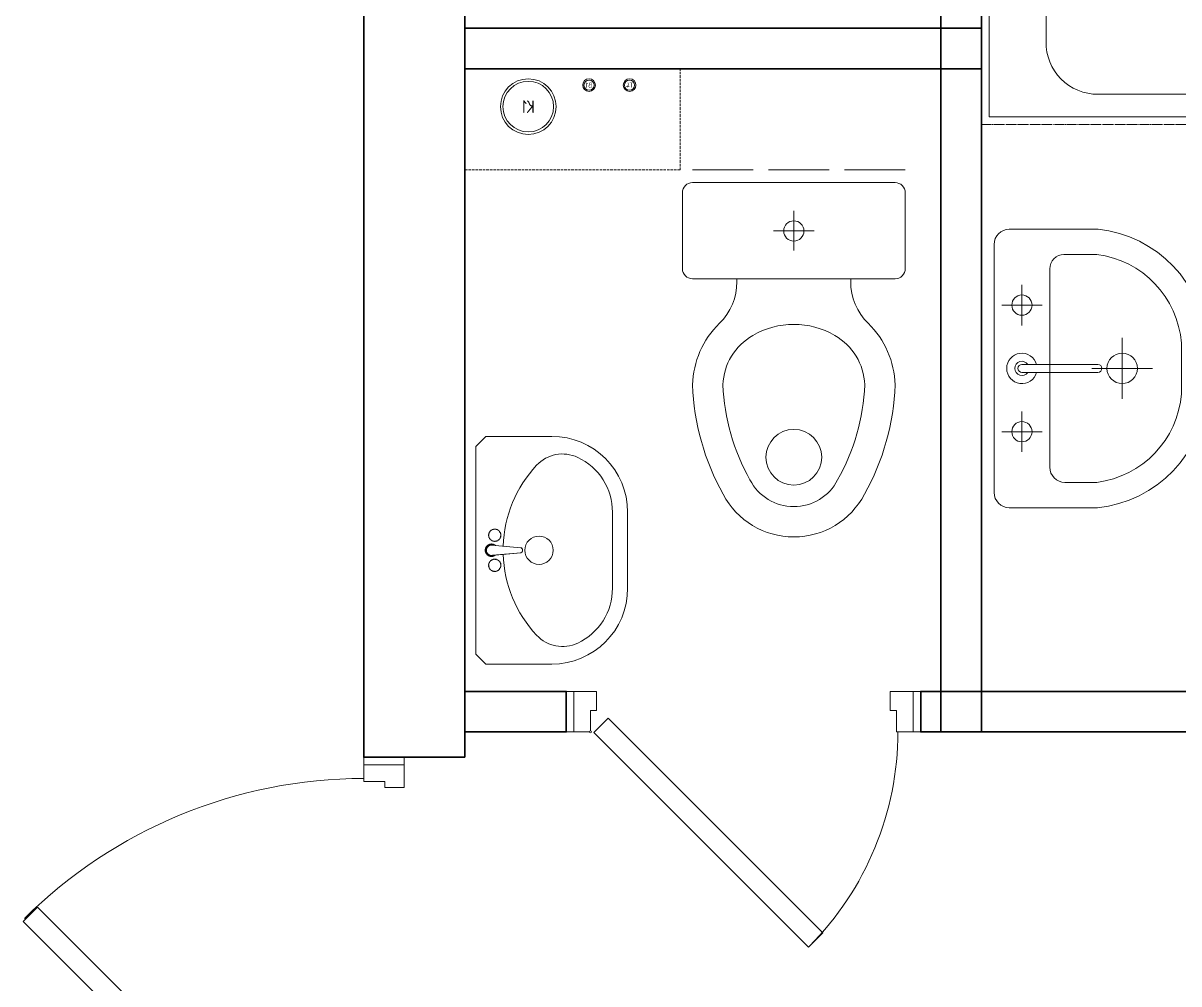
# Model space of a CAD drawing. Header units: millimetres. Extents: x 0 to 145404, y 0 to 194550.
# Drawn here: x 87053 to 89335, y 167168 to 169066 of the extents above; entities that cross this region are included whole.
import ezdxf
from ezdxf.enums import TextEntityAlignment as Align

# ---------------------------------------------------------------- set-up
doc = ezdxf.new("R2010")
doc.units = ezdxf.units.MM
for name, pattern in [('ACAD_ISO02W100', [15, 12, -3]), ('DASHED', [7, 5, -2, 0]), ('ГОСТ 2.303 5', [24, 20, -1.5, 1, -1.5])]:
    doc.linetypes.add(name, pattern=pattern)
for name, color, linetype, lineweight in [('АР - ВК', 126, 'Continuous', 13), ('АР - Двери', 126, 'Continuous', 9), ('АР - Монолит', 56, 'Continuous', 30), ('АР - Перегородки 80', 32, 'Continuous', 30), ('АР - Сантехника', 150, 'Continuous', 9)]:
    doc.layers.add(name, color=color, linetype=linetype, lineweight=lineweight)
doc.styles.add('GOST 2.304', font='CS_Gost2304.shx', dxfattribs={"oblique": 15})
doc.styles.add('GOST-2.304_Type-B', font='GOST Common.ttf')
doc.styles.add('ГОСТ 2.304', font='CS_Gost2304.shx')

# ---------------------------------------------------------------- blocks, each defined once
blk = doc.blocks.new('*U79')
at = {"ltscale": 100}
for p, q in [((-1035, -37.5), (-1035, 42.5)), ((-1035, 42.5), (-990, 42.5)), ((-990, 42.5), (-990, 4.5)), ((-15, 42.5), (-60, 42.5)), ((-60, 42.5), (-60, 4.5)), ((-15, -37.5), (-15, 42.5)), ((-990, 4.5), (-1002, 4.5)), ((-1002, 4.5), (-1002, -37.5)), ((-60, 4.5), (-48, 4.5)), ((-48, 4.5), (-48, -35.5)), ((-1002, -37.5), (-1035, -37.5)), ((-46, -37.5), (-15, -37.5))]:
    blk.add_line(p, q, dxfattribs=at)
for points in [[(-1035, 42.5), (-1050, 42.5), (-1050, -37.5), (-1035, -37.5)], [(-15, 42.5), (0, 42.5), (0, -37.5), (-15, -37.5)], [(-54.41421356238425, -38.91421356238425), (-82.69848480983637, -10.62994231490302), (-754.0345348617186, -681.965992366815), (-725.7502636142665, -710.2502636142963)]]:
    blk.add_lwpolyline(points, close=True, dxfattribs=at)
blk.add_circle((-48, -37.5), 2, dxfattribs=at)
blk.add_arc((-57.91666666666666, -37.5), 950, 180, 224.864952427478, dxfattribs=at)
blk = doc.blocks.new('Унитаз_700х440')
at = {"color": 0, "ltscale": 50}
for points in [[(195, -220), (45.00000000000003, -220, -0.4146005239819575), (25.00000000000003, -200), (25.00000000000003, 200, -0.414213562373095), (45.00000000000003, 220), (195, 220, -0.414213562373095), (215, 200), (215, -200.0077381732408, -0.4144872275093545)], [(327.054600879847, 81.0621173394029, -0.261096705565823), (424.3535272361534, 139.9624165033691, -0.1187903367283019), (612.3142773997224, 86.5563402813859, -0.608687041363927), (612.314277399606, -86.55634028132775, -0.1187903367370905), (424.3535272365261, -139.9624165033691, -0.2610967063174521), (327.0546006794381, -81.06211708398769, -0.2720703774467945)]]:
    blk.add_lwpolyline(points, format="xyb", close=True, dxfattribs=at)
blk.add_lwpolyline([(215, 112.3308376288042), (220.8660233903793, 112.3308376283967, 0.2021670779692143), (302.9834079109193, 147.0216356421006, -0.1947979330085552), (424.5019031928606, 200, -0.119349185234997), (640.7193747527035, 139.4119299940648, -0.6045438530819183), (640.719374752558, -139.4119299940067, -0.1193491852346755), (424.5019031933236, -200, -0.1947979330091522), (302.9834079109193, -147.021635641926, 0.2021670779692166), (220.8660233903793, -112.3308376282802), (215, -112.3308376286877)], format="xyb", dxfattribs=at)
for points in [[(120.5924611703086, -40.0004883321235), (120.5924611703086, 39.9995116678765)], [(159.392609679664, -0.0004883321234672167), (80.59246117030855, -0.0004883321817032993)]]:
    blk.add_lwpolyline(points, dxfattribs=at)
for centre, radius in [((567.5562819766183, 5.8179239204037e-11), 55), ((120.5924611703086, -0.0004883321234956384), 20)]:
    blk.add_circle(centre, radius, dxfattribs=at)
at = {"layer": 'Defpoints', "linetype": 'ACAD_ISO02W100', "lineweight": -2, "ltscale": 10}
blk.add_lwpolyline([(0, -220.0000000000001), (0, 220)], dxfattribs=at)
blk = doc.blocks.new('Стояк ВК')
at = {"layer": 'АР - ВК', "color": 46, "linetype": 'DASHED'}
blk.add_lwpolyline([(0, 200), (425, 200), (425, 0), (0, 0)], close=True, dxfattribs=at)
at = {"layer": 'АР - ВК', "color": 1, "ltscale": 100}
for radius in [12.5, 10]:
    blk.add_circle((100, 167.5), radius, dxfattribs=at)
at = {"layer": 'АР - ВК', "color": 5, "ltscale": 100}
for radius in [12.5, 10]:
    blk.add_circle((180, 167.5), radius, dxfattribs=at)
at = {"layer": 'АР - ВК', "color": 46, "ltscale": 100}
for radius in [55, 50]:
    blk.add_circle((300, 125), radius, dxfattribs=at)
at = {"layer": 'АР - ВК', "color": 1, "ltscale": 100, "style": 'ГОСТ 2.304'}
blk.add_text('Т4', height=10, dxfattribs=at).set_placement((100, 167.5), align=Align.MIDDLE_CENTER)
at = {"layer": 'АР - ВК', "color": 5, "ltscale": 100, "style": 'ГОСТ 2.304'}
blk.add_text('В1', height=10, dxfattribs=at).set_placement((180, 167.5), align=Align.MIDDLE_CENTER)
at = {"layer": 'АР - ВК', "color": 46, "ltscale": 100, "style": 'ГОСТ 2.304'}
blk.add_text('К1', height=25, dxfattribs=at).set_placement((300, 125), align=Align.MIDDLE_CENTER)
blk = doc.blocks.new('*U202')
at = {"ltscale": 100}
for p, q in [((15, 37.50000000000001), (15, -42.49999999999999)), ((46, 37.50000000000001), (15, 37.50000000000001)), ((48, -4.499999999999988), (48, 35.50000000000001)), ((652, -4.499999999999988), (652, 37.50000000000001)), ((652, 37.50000000000001), (685, 37.50000000000001)), ((685, 37.50000000000001), (685, -42.49999999999999)), ((60, -4.499999999999988), (48, -4.499999999999988)), ((60, -42.49999999999999), (60, -4.499999999999988)), ((640, -42.49999999999999), (640, -4.499999999999988)), ((640, -4.499999999999988), (652, -4.499999999999988)), ((15, -42.49999999999999), (60, -42.49999999999999)), ((685, -42.49999999999999), (640, -42.49999999999999))]:
    blk.add_line(p, q, dxfattribs=at)
for points in [[(54.41421356238425, 38.91421356238426), (82.69848480983637, 10.62994231490303), (506.547161446427, 434.4786189515233), (478.2628901989749, 462.7628901990046)], [(15, -42.49999999999999), (0, -42.49999999999999), (0, 37.50000000000001), (15, 37.50000000000001)], [(685, -42.49999999999999), (700, -42.49999999999999), (700, 37.50000000000001), (685, 37.50000000000001)]]:
    blk.add_lwpolyline(points, close=True, dxfattribs=at)
blk.add_circle((48, 37.50000000000001), 2, dxfattribs=at)
blk.add_arc((54.99999999999999, 37.50000000000001), 600, 7.016709298534877e-15, 44.864952427478, dxfattribs=at)
blk = doc.blocks.new('Умывальник_550х420')
at = {"color": 0, "ltscale": 50}
for points in [[(54.97897113877116, -274.6120172367664), (230.2879566320398, -274.6120172367664, 0.365452103395076), (444.997823086218, -50.53245835553389), (444.9978230862471, 50.15052155638114, 0.3683872791962284), (228.936844208436, 275.3879827632336), (55.0166750336939, 275.3879827632336, 0.4125878078297611), (24.99782308624708, 245.3110526391538), (24.99782308624708, -244.5350871126866, 0.4122222469683098)], [(163.0029258728027, -224.6120172367664), (227.9798774719238, -224.6120172367664, 0.3570731861470254), (394.9978230862471, -49.688953284116), (394.9978230862471, 50.311046715884, 0.3564698640085138), (227.9798774719238, 225.3879827632337), (165.0231335560093, 225.3879827632337, 0.4117107908543504), (134.9978230862471, 195.2710050920141), (134.9978230862471, -196.3816670628148, 0.4204406638172309)], [(79.99781814863672, 8.295824798988178), (229.9978181486367, 8.295824798988178, -0.9999999999999999), (229.9978181486367, -7.704175201011822), (79.99781814863672, -7.704175201011822, -0.9999999999999999)]]:
    blk.add_lwpolyline(points, format="xyb", close=True, dxfattribs=at)
for points in [[(79.99781814863672, 165.2958247989882), (79.99781814863672, 85.29582479898818)], [(119.9978181486367, 125.2958247989882), (39.99781814863672, 125.2958247989882)], [(277.9976050387777, 60.21390451129992), (277.9976050387777, -59.78609548870008)], [(337.9976050387777, 0.2139045112999156), (217.9976050387777, 0.2139045112999156)], [(79.99781814863672, -84.70417520101182), (79.99781814863672, -164.7041752010118)], [(119.9978181486367, -124.7041752010118), (39.99781814863672, -124.7041752010118)]]:
    blk.add_lwpolyline(points, dxfattribs=at)
for centre, radius in [((79.99781814863672, 125.2958247989882), 20), ((277.9976050387777, 0.2139045112999156), 30), ((79.99781814863672, -124.7041752010118), 20)]:
    blk.add_circle(centre, radius, dxfattribs=at)
for radius, start, end in [(30, 15.46600995333712, 344.5339900466629), (14, 34.8499045783332, 325.1500954216668)]:
    blk.add_arc((79.99781814863672, 0.2958247989881784), radius, start, end, dxfattribs=at)
at = {"layer": 'Defpoints', "linetype": 'ACAD_ISO02W100', "lineweight": -2, "ltscale": 10}
blk.add_lwpolyline([(0, 275.3110527102253), (0, -274.6889592702501)], dxfattribs=at)
at = {"layer": 'АР - Сантехника', "linetype": 'ACAD_ISO02W100', "ltscale": 10, "style": 'GOST 2.304', "width": 0.7}
blk.add_attdef('NAME', text='', height=250, dxfattribs=at).set_placement((277.9976050387486, 0.213904511241708, -0.0007537256785641572), align=Align.MIDDLE_CENTER)
blk = doc.blocks.new('s_46')
at = {"ltscale": 600}
h = blk.add_hatch(color=256, dxfattribs=at)
edge = h.paths.add_edge_path()
edge.add_line((13.45184378023259, 62.04360352296499), (14.15927104179718, 54.09782096462732))
edge.add_ellipse((4.212458010588307, 52.31250418393756), major_axis=(-10.10576298371302, 2.475116312015591e-15), ratio=1, start_angle=540, end_angle=550.1754626554053, ccw=False)
edge.add_arc((4.212458010588307, 52.31250418393756), 10.10576298371302, 270, 360, ccw=False)
edge.add_line((4.212458010588307, 42.20674120020703), (4.212458010588307, 41.28018079043977))
edge.add_line((4.212458010588307, 41.28018079040339), (11.85106942148559, 41.28018079040339))
edge.add_arc((4.212458010588307, 52.31250418393756), 13.41866400745597, 304.6981342835142, 406.4847699121552)
h.paths.add_polyline_path([(4.212458010588307, 41.28018079040339), (-3.426153400272597, 41.28018079040339, 0.152566653256377), (4.212458010588307, 38.8938401764608)])
h.paths.add_polyline_path([(11.85106942144921, 41.28018079040339), (4.212458010588307, 41.28018079040339), (4.212458010588307, 38.8938401764608, 0.1525666532563772)])
h.paths.add_polyline_path([(-5.734355020395014, 54.09782096461277), (-5.026927758881357, 62.04360352296499, 0.4758332592079194), (-3.426153400272597, 41.28018079040339), (4.212458010588307, 41.28018079040339), (4.212458010588307, 42.20674120020703, -0.4672400657637396)])
for p, q in [((-5.893304973142222, 52.31250418385025), (-0.714987907151226, 110.4750654234667)), ((-5.893304973142222, 52.31250418385025), (-0.714987907151226, 110.4750654234667)), ((9.139903928502463, 110.475065423554), (14.15927104174625, 54.09782096461277)), ((14.31822099431884, 52.31250418385025), (9.139903928502463, 110.475065423554)), ((14.15927104174625, 54.09782096461277), (14.31822099431884, 52.31250418385025))]:
    blk.add_line(p, q, dxfattribs=at)
blk.add_lwpolyline([(-220.7875419894117, 171.2801807903452, -0.414213562373095), (-70.7875419894117, 321.2801807903452), (79.2124580105883, 321.2801807904325, -0.414213562373095), (229.2124580105883, 171.2801807904325), (229.2124580105883, 41.28018079040339), (209.2124580107047, 21.2801807904325), (-200.7875419893535, 21.28018079034518), (-220.7875419894117, 41.28018079040339)], format="xyb", close=True, dxfattribs=at)
blk.add_lwpolyline([(12.26164246437838, 75.41187665969483, 0.1816379869150311), (172.1859176590806, 141.538342154061, 0.3263505073803009), (187.6570333366981, 222.6589125997853, 0.2898144196813102), (79.21245801076293, 291.2801807904325), (-70.78754198923707, 291.2801807903452, 0.2898144196813102), (-179.2321173155215, 222.6589125996979, 0.3263505073803007), (-163.7610016377294, 141.538342154061, 0.1816379869150315), (-3.836726442852523, 75.41187665960751)], format="xyb", dxfattribs=at)
for points in [[(-16.83803374727722, 67.43055756771355), (-17.02338931558188, 67.50428807432763), (-17.22058725368697, 67.56961317334208), (-17.42189012444578, 67.6347039079701), (-17.61956049106084, 67.70773132116301), (-17.80586091603618, 67.79686645595939), (-17.97305396257434, 67.91028035557247), (-18.11578784312587, 68.05326030802098), (-18.23825336818118, 68.21955858168076), (-18.34702699835179, 68.40004368982045), (-18.44868519355077, 68.58558414605795), (-18.54980441438965, 68.76704846357461), (-18.65696112113073, 68.9353051558137), (-18.77673177386168, 69.08122273621848), (-18.91569283319404, 69.19566971814493), (-19.07841429975815, 69.27267628890695), (-19.26144033775199, 69.31891933156294), (-19.45930865121773, 69.34423740339116), (-19.66655694507062, 69.35846906132065), (-19.87772292352747, 69.37145286262967), (-20.0873442911543, 69.39302736415993), (-20.2899587523425, 69.43303112310241), (-20.48010401183274, 69.50130269664805), (-20.65391131333308, 69.60429419830325), (-20.81388605764369, 69.73491196823306), (-20.96412718523061, 69.8826759030926), (-21.10873363655992, 70.03710589953698), (-21.25180435174843, 70.18772185422131), (-21.39743827126222, 70.3240436638007), (-21.54973433539271, 70.43559122501756), (-21.71279148443136, 70.5118844343524), (-21.88955151231494, 70.54600451889564), (-22.07832762773614, 70.54527802669327), (-22.27627589285839, 70.52059283622657), (-22.4805523698451, 70.48283682571491), (-22.68831312085968, 70.44289787355228), (-22.89671420806553, 70.41166385821998), (-23.10291169380071, 70.40002265802468), (-23.30406164005399, 70.41886215136037), (-23.49802141042892, 70.4753938675276), (-23.68545357254334, 70.56212393892929), (-23.86772199510597, 70.66788214896224), (-24.04619054717477, 70.78149828102323), (-24.2222230976331, 70.89180211850908), (-24.39718351518968, 70.98762344472925), (-24.57243566872785, 71.05779204316786), (-24.74934342730558, 71.09113769704709), (-24.92903553397628, 71.08022740500746), (-25.11170022917213, 71.03257702605333), (-25.2972906283685, 70.95943963443278), (-25.48575984616764, 70.87206830448122), (-25.67706099752104, 70.7817161102721), (-25.87114719772944, 70.69963612605352), (-26.0679715613951, 70.63708142607356), (-26.26748720381875, 70.60530508466763), (-26.46941223740578, 70.61182491958607), (-26.67252476507565, 70.64921772302478), (-26.87536788737634, 70.70632503094384), (-27.07648470485583, 70.77198837930337), (-27.27441831788747, 70.8350493038015), (-27.46771182701923, 70.88434934031102), (-27.6549083327991, 70.90873002487933), (-27.83455093560042, 70.89703289329191), (-28.00620139669627, 70.84190539614065), (-28.17349611973623, 70.75121864315588), (-28.34109016874572, 70.63664965887438), (-28.51363860827405, 70.50987546765828), (-28.69579650234664, 70.38257309404435), (-28.89221891516354, 70.26641956248204), (-29.10756091127405, 70.17309189750813), (-29.3464775547036, 70.11426712348475), (-29.61160253512207, 70.0940409177856), (-29.89748404390411, 70.0861835690448), (-30.19664889771957, 70.05688401864609), (-30.50162391323829, 69.9723312081478), (-30.80493590747938, 69.79871407902101), (-31.09911169676343, 69.50222157256212), (-31.37667809793493, 69.0490426304168), (-31.63016192783834, 68.40536619405611), (-32.32050594605971, 68.4500712644367), (-32.84873653826071, 68.3918758847285), (-33.24226493795868, 68.25193804170704), (-33.52850237919483, 68.05141572232242), (-33.73486009566113, 67.8114669136994), (-33.88874932087492, 67.5532496026135), (-34.01758128887741, 67.29792177610216), (-34.14876723336056, 67.06664142102818), (-34.30371923936764, 66.87550954936887), (-34.47985279804561, 66.72039927294827), (-34.66858425136888, 66.59212672835565), (-34.86132994201034, 66.48150805244222), (-35.04950621211901, 66.37935938188457), (-35.22452940384392, 66.27649685335928), (-35.37781585985795, 66.16373660371755), (-35.50078192248475, 66.03189476963598), (-35.58785390376579, 65.87432967920904), (-35.64549799636006, 65.69456842611544), (-35.68319036299363, 65.49868029527715), (-35.7104071660433, 65.2927345718781), (-35.73662456823513, 65.08280054092756), (-35.77131873212056, 64.87494748734753), (-35.82396582007641, 64.67524469623459), (-35.90404199482873, 64.48976145259803), (-36.01774371694773, 64.3227640100813), (-36.15814863995183, 64.17130649695173), (-36.31505471485434, 64.0306400101108), (-36.47825989319244, 63.89601564637269), (-36.6375621263287, 63.76268450255156), (-36.78275936545106, 63.62589767554891), (-36.90364956192207, 63.48090626226622), (-36.99003066710429, 63.32296135951765), (-37.03518227743916, 63.14869254492805), (-37.04631056915969, 62.96024331927765), (-37.03410336375237, 62.7611356638954), (-37.00924848217983, 62.55489156045951), (-36.98243374592857, 62.34503299021162), (-36.96434697631048, 62.13508193491725), (-36.96567599463742, 61.92856037581805), (-36.99710862222128, 61.72899029450491), (-37.06570762058254, 61.53896291530691), (-37.16403551277472, 61.35734643402975), (-37.28102976223454, 61.18207828939194), (-37.40562783187488, 61.0110959201993), (-37.52676718513248, 60.84233676508302), (-37.63338528544409, 60.67373826284893), (-37.7144195958972, 60.50323785204091), (-37.75880757992854, 60.3287729715521), (-37.75920177751686, 60.14875038337777), (-37.72311503690435, 59.96345414296957), (-37.66177528270055, 59.77363762940513), (-37.58641044021351, 59.58005422132555), (-37.5082484340528, 59.38345729780849), (-37.43851718935184, 59.18460023758234), (-37.38844463089481, 58.98423641963745), (-37.36925868364051, 58.78311922278954), (-37.38844463089481, 58.58200202594162), (-37.43851718935184, 58.38163820799673), (-37.5082484340528, 58.18278114777058), (-37.58641044021351, 57.98618422425352), (-37.66177528287517, 57.79260081626126), (-37.72311503690435, 57.60278430260951), (-37.75920177751686, 57.4174880622013), (-37.75880757992854, 57.23746547402698), (-37.7144195958972, 57.06300059353816), (-37.63338528544409, 56.89250018273015), (-37.52676718530711, 56.72390168049606), (-37.40562783187488, 56.55514252537978), (-37.28102976223454, 56.38416015618714), (-37.16403551277472, 56.20889201154932), (-37.06570762058254, 56.02727553035947), (-36.99710862222128, 55.83724815107416), (-36.96567599463742, 55.63767806976102), (-36.96434697631048, 55.43115651066182), (-36.98243374592857, 55.22120545536745), (-37.00924848217983, 55.01134688520688), (-37.03410336375237, 54.80510278168367), (-37.04631056933431, 54.60599512638873), (-37.03518227743916, 54.41754590065102), (-36.99003066710429, 54.24327708606143), (-36.90364956192207, 54.08533218331286), (-36.78275936545106, 53.94034077003016), (-36.6375621263287, 53.80355394302751), (-36.47825989319244, 53.67022279920639), (-36.31505471502896, 53.53559843546827), (-36.15814863995183, 53.39493194862735), (-36.01774371712236, 53.24347443549777), (-35.90404199482873, 53.07647699298104), (-35.82396582007641, 52.89099374934449), (-35.77131873212056, 52.69129095823155), (-35.73662456823513, 52.48343790465151), (-35.71040716621792, 52.27350387370097), (-35.68319036299363, 52.06755815021461), (-35.64549799653469, 51.87167001946364), (-35.58785390376579, 51.69190876637003), (-35.50078192248475, 51.53434367594309), (-35.3778353385278, 51.40284301002976), (-35.22468523163116, 51.29247093791491), (-35.05003213009331, 51.19609060572111), (-34.86257656256203, 51.10656515930896), (-34.67101905716117, 51.01675774488831), (-34.48406014236389, 50.91953150840709), (-34.31040034646867, 50.80774959607515), (-34.15874019777402, 50.67427515375311), (-34.03505195630714, 50.5145333421824), (-33.93439480883535, 50.3341973797942), (-33.84909967368003, 50.14150249981321), (-33.77149746881332, 49.94468393520219), (-33.69391911290586, 49.75197691909852), (-33.60869552427903, 49.57161668455228), (-33.50815762107959, 49.41183846470085), (-33.38463632145431, 49.28087749250699), (-33.23284944484476, 49.18408373402781), (-33.05706241185544, 49.11526608630084), (-32.86392754490953, 49.06534817945794), (-32.66009716555709, 49.02525364354369), (-32.45222359569743, 48.98590610860265), (-32.24695915722987, 48.93822920459206), (-32.05095617187908, 48.8731465615565), (-31.870866961719, 48.78158180962782), (-31.71133844077121, 48.65761859554914), (-31.5689958925941, 48.50798063381808), (-31.43845919286832, 48.34255165536888), (-31.31434821744915, 48.17121539139771), (-31.19128284219187, 48.00385557310074), (-31.06388294277713, 47.85035593167413), (-30.92676839523483, 47.72060019822675), (-30.77455907507101, 47.62447210386745), (-30.60346923320321, 47.56846716045402), (-30.41609062027419, 47.54552800310194), (-30.21660936163971, 47.54520904741366), (-30.00921158283018, 47.55706470907899), (-29.79808340937598, 47.570649403875), (-29.58741096680751, 47.57551754757878), (-29.38138038065517, 47.56122355579282), (-29.18417777627474, 47.51732184420689), (-28.99883273948217, 47.43692629240104), (-28.8237486963626, 47.32738863455597), (-28.65617253311211, 47.19962006882997), (-28.49335113610141, 47.06453179311939), (-28.33253139152657, 46.9330350055825), (-28.1709601857583, 46.81604090429028), (-28.00588440499268, 46.72446068713907), (-27.83455093577504, 46.66920555219986), (-27.6549083327991, 46.65750842061243), (-27.46771182701923, 46.68188910518074), (-27.27441831788747, 46.73118914177758), (-27.07648470485583, 46.79425006627571), (-26.87536788755096, 46.85991341454792), (-26.67252476525027, 46.91702072246699), (-26.4694122375804, 46.95441352590569), (-26.26748720399337, 46.96093336082413), (-26.06797156156972, 46.9291570194182), (-25.87114719772944, 46.86660231943824), (-25.67706099769566, 46.78452233530697), (-25.48575984616764, 46.69417014101055), (-25.2972906283685, 46.60679881105898), (-25.11170022934675, 46.53366141943843), (-24.92903553397628, 46.4860110404843), (-24.74934342730558, 46.47510074844467), (-24.57243566890247, 46.5084464023239), (-24.3971835153643, 46.57861500076251), (-24.22222309780773, 46.67443632698269), (-24.0461905473494, 46.78474016446853), (-23.86772199528059, 46.89835629652953), (-23.68545357254334, 47.00411450656247), (-23.49802141060354, 47.09084457796416), (-23.30406164022861, 47.14737629413139), (-23.10291169380071, 47.16621578746708), (-22.89671420806553, 47.15457458727178), (-22.68831312085968, 47.12334057193948), (-22.4805523698451, 47.08340161977685), (-22.27627589285839, 47.04564560926519), (-22.07832762791077, 47.02096041871118), (-21.88955151248956, 47.02023392650881), (-21.71279148443136, 47.05435401113937), (-21.54973433539271, 47.1306472204742), (-21.39743827126222, 47.24219478160376), (-21.25180435174843, 47.37851659118314), (-21.10873363655992, 47.52913254586747), (-20.96412718540523, 47.68356254231185), (-20.81388605764369, 47.83132647717139), (-20.65391131333308, 47.9619442471012), (-20.48010401200736, 48.06493574884371), (-20.28995875251712, 48.13320732230204), (-20.0873442911543, 48.17321108133183), (-19.87772292352747, 48.1947855828621), (-19.66655694507062, 48.2077693840838), (-19.45930865139235, 48.2220010421006), (-19.26144033775199, 48.24731911384151), (-19.07841429993277, 48.29356215667212), (-18.91569283319404, 48.37056872743415), (-18.77673177403631, 48.4850157093606), (-18.65696112113073, 48.63093328976538), (-18.54980441456428, 48.79918998200446), (-18.4486851937254, 48.98065429960843), (-18.34702699835179, 49.16619475575862), (-18.2382533683558, 49.34667986398563), (-18.11578784312587, 49.5129781376454), (-17.97305396274896, 49.65595809000661), (-17.8058609162108, 49.76937198961969), (-17.61956049106084, 49.85850712450338), (-17.4218901246204, 49.93153453769628), (-17.22058725368697, 49.996625272237), (-17.02338931558188, 50.06195037133875), (-16.83803374727722, 50.13568087795284), (-16.67225798609434, 50.22598783511785), (-16.53379946883069, 50.34104228604701), (-16.42766593385022, 50.48645191569813), (-16.34794632298872, 50.65757097714231), (-16.28599987912457, 50.84719036528259), (-16.23318584513618, 51.04810097528389), (-16.18086346407654, 51.25309370196192), (-16.12039197882405, 51.4549594403943), (-16.04313063243171, 51.64648908557137), (-15.94043866742868, 51.82047353248345), (-15.8067031877581, 51.97190354572376), (-15.64842273970135, 52.10456936812261), (-15.47512373042991, 52.22446111202589), (-15.29633256676607, 52.33756888969219), (-15.12157565605594, 52.44988281364203), (-14.96037940529641, 52.567392996134), (-14.82227022130974, 52.69608954960131), (-14.71677451161668, 52.84196258638985), (-14.65013726119651, 53.00919824198354), (-14.61547776852967, 53.19476674450561), (-14.60263391025364, 53.39383434504271), (-14.60144356318051, 53.60156729485607), (-14.60174460412236, 53.81313184503233), (-14.59337490954204, 54.02369424700737), (-14.566172356077, 54.22842075169319), (-14.50997482053936, 54.42247761052568), (-14.41809999983525, 54.6024088327249), (-14.29778487142175, 54.77026946117985), (-14.1597462335485, 54.92949229647638), (-14.01470088359201, 55.08351013963693), (-13.87336561962729, 55.23575579150929), (-13.74645723938011, 55.38966205302859), (-13.64469254092546, 55.54866172495531), (-13.5787883218145, 55.71618760822457), (-13.55583441938506, 55.89474125843844), (-13.56841282837559, 56.08309925056528), (-13.60547858278733, 56.27910691397847), (-13.65598671662156, 56.48060957840062), (-13.70889226370491, 56.68545257346705), (-13.7531502583879, 56.89148122872575), (-13.7777157346718, 57.09654087381205), (-13.77154372638324, 57.29847683827393), (-13.72730239736848, 57.49560352915432), (-13.65251243085368, 57.68811166286469), (-13.55840763938613, 57.8766610333987), (-13.45622183586238, 58.06191143448814), (-13.35718883317895, 58.24452266012668), (-13.27254244388314, 58.42515450413339), (-13.2135164810461, 58.60446676041465), (-13.19134475721512, 58.78311922278954), (-13.2135164810461, 58.96177168516442), (-13.27254244388314, 59.14108394144569), (-13.35718883317895, 59.3217157854524), (-13.45622183586238, 59.50432701109094), (-13.55840763938613, 59.68957741218037), (-13.65251243085368, 59.87812678271439), (-13.72730239736848, 60.07063491642475), (-13.77154372638324, 60.26776160730515), (-13.7777157346718, 60.46969757176703), (-13.7531502583879, 60.67475721685332), (-13.70889226370491, 60.88078587211203), (-13.65598671662156, 61.08562886717846), (-13.60547858278733, 61.28713153160061), (-13.56841282837559, 61.48313919501379), (-13.55583441938506, 61.67149718714063), (-13.5787883218145, 61.8500508373545), (-13.64469254092546, 62.01757672062377), (-13.74645723938011, 62.17657639255049), (-13.87336561962729, 62.33048265406978), (-14.01470088359201, 62.48272830594215), (-14.15974623337388, 62.63674614910269), (-14.29778487142175, 62.79596898448654), (-14.41809999983525, 62.96382961285417), (-14.50997482053936, 63.14376083514071), (-14.566172356077, 63.33781769388588), (-14.59337490936741, 63.5425441985717), (-14.60174460412236, 63.75310660054674), (-14.60144356318051, 63.96467115081032), (-14.60263391025364, 64.17240410053637), (-14.61547776835505, 64.37147170116077), (-14.65013726102188, 64.55704020359553), (-14.71677451144205, 64.72427585918922), (-14.82227022130974, 64.87014889597776), (-14.96037940529641, 64.99884544944507), (-15.12157565605594, 65.11635563193704), (-15.29633256676607, 65.22866955588688), (-15.47512373042991, 65.3417773336405), (-15.64842273970135, 65.46166907745646), (-15.8067031877581, 65.59433489985531), (-15.94043866742868, 65.74576491309563), (-16.04313063225709, 65.9197493600077), (-16.12039197882405, 66.11127900527208), (-16.18086346407654, 66.31314474370447), (-16.23318584513618, 66.5181374703825), (-16.28599987912457, 66.71904808029649), (-16.34794632298872, 66.90866746843676), (-16.42766593385022, 67.07978652988095), (-16.53379946883069, 67.22519615953206), (-16.67225798609434, 67.34025061046123)], [(22.08090273779817, 61.08562886709115), (22.03039460413856, 61.2871315315133), (21.99332884972682, 61.48313919501379), (21.9807504407363, 61.67149718705332), (22.00370434316574, 61.85005083726719), (22.06960856210208, 62.01757672053645), (22.17137326073134, 62.17657639246318), (22.29828164080391, 62.33048265398247), (22.43961690476863, 62.48272830585483), (22.58466225472512, 62.63674614901538), (22.72270089277299, 62.79596898439922), (22.84301602118649, 62.96382961276686), (22.93489084189059, 63.1437608350534), (22.99108837742824, 63.33781769379857), (23.01829093071865, 63.5425441985717), (23.0266606254736, 63.75310660045943), (23.02635958453175, 63.96467115072301), (23.02754993160488, 64.17240410053637), (23.04039378970629, 64.37147170107346), (23.07505328237312, 64.55704020350822), (23.14169053279329, 64.72427585910191), (23.24718624266097, 64.87014889589045), (23.38529542664764, 64.99884544935776), (23.54649167740718, 65.11635563193704), (23.72124858811731, 65.22866955579957), (23.90003975178115, 65.34177733355318), (24.07333876105258, 65.46166907736915), (24.23161920910934, 65.594334899768), (24.36535468877992, 65.74576491300832), (24.46804665360833, 65.9197493600077), (24.54530800017528, 66.11127900518477), (24.60577948542777, 66.31314474361716), (24.65810186648741, 66.51813747029519), (24.71091590047581, 66.71904808020918), (24.77286234433996, 66.90866746834945), (24.85258195520146, 67.07978652979364), (24.95871549018193, 67.22519615953206), (25.09717400744557, 67.34025061046123), (25.26294976862846, 67.43055756771355), (25.44830533693312, 67.50428807432763), (25.64550327503821, 67.56961317334208), (25.84680614579702, 67.6347039079701), (26.04447651241207, 67.70773132116301), (26.23077693756204, 67.79686645595939), (26.3979699841002, 67.91028035557247), (26.54070386447711, 68.05326030802098), (26.66316938970704, 68.21955858168076), (26.77194301970303, 68.40004368982045), (26.87360121507663, 68.58558414605795), (26.97472043591551, 68.76704846357461), (27.08187714248197, 68.9353051558137), (27.20164779538754, 69.08122273621848), (27.34060885454528, 69.19566971814493), (27.50333032128401, 69.27267628890695), (27.68635635910323, 69.31891933165025), (27.88422467274358, 69.34423740347847), (28.09147296642186, 69.35846906140796), (28.30263894487871, 69.37145286262967), (28.51226031250553, 69.39302736424725), (28.71487477386836, 69.43303112318972), (28.90502003318397, 69.50130269673537), (29.07882733468432, 69.60429419839056), (29.23880207899492, 69.73491196832038), (29.38904320658185, 69.88267590317992), (29.53364965791116, 70.0371058996243), (29.67672037309967, 70.18772185430862), (29.82235429261345, 70.324043663888), (29.97465035674395, 70.43559122501756), (30.1377075057826, 70.51188443443971), (30.31446753366617, 70.54600451898295), (30.50324364908738, 70.54527802678058), (30.70119191420963, 70.52059283622657), (30.90546839119634, 70.48283682571491), (31.11322914221091, 70.4428978736396), (31.32163022941677, 70.41166385830729), (31.52782771515194, 70.400022658112), (31.72897766157985, 70.41886215144768), (31.92293743178016, 70.4753938675276), (32.11036959389457, 70.56212393892929), (32.29263801663183, 70.66788214896224), (32.47110656870063, 70.78149828102323), (32.64713911898434, 70.89180211850908), (32.82209953654092, 70.98762344481656), (32.99735169025371, 71.05779204316786), (33.17425944865681, 71.09113769704709), (33.35395155532751, 71.08022740500746), (33.53661625069799, 71.03257702605333), (33.72220664971974, 70.9594396345201), (33.91067586751888, 70.87206830448122), (34.1019770190469, 70.7817161102721), (34.29606321908068, 70.69963612605352), (34.49288758292096, 70.63708142616088), (34.69240322534461, 70.60530508466763), (34.89432825893164, 70.61182491958607), (35.09744078660151, 70.64921772302478), (35.3002839089022, 70.70632503103116), (35.50140072620707, 70.77198837930337), (35.6993343392387, 70.8350493038015), (35.89262784837047, 70.88434934039833), (36.07982435415033, 70.90873002487933), (36.25946695695166, 70.89703289329191), (36.43111741804751, 70.84190539614065), (36.59841214108746, 70.75121864315588), (36.76600619009696, 70.63664965887438), (36.93855462962529, 70.50987546765828), (37.12071252369788, 70.38257309404435), (37.3171349366894, 70.26641956248204), (37.53247693262529, 70.17309189750813), (37.77139357605483, 70.11426712348475), (38.03651855647331, 70.0940409177856), (38.32240006525535, 70.0861835690448), (38.62156491907081, 70.05688401864609), (38.92653993476415, 69.9723312081478), (39.22985192883061, 69.7987140789337), (39.52402771811467, 69.50222157256212), (39.80159411928616, 69.0490426304168), (40.05507794918958, 68.4053661939688), (40.74542196741095, 68.4500712644367), (41.27365255961195, 68.3918758846412), (41.66718095948454, 68.25193804161972), (41.95341840054607, 68.05141572232242), (42.15977611701237, 67.8114669136121), (42.31366534240078, 67.5532496025262), (42.44249731022865, 67.29792177601485), (42.5736832547118, 67.06664142094087), (42.72863526071887, 66.87550954936887), (42.90476881939685, 66.72039927286096), (43.09350027272012, 66.59212672826834), (43.28624596336158, 66.48150805235491), (43.47442223347025, 66.37935938179726), (43.64944542536978, 66.27649685335928), (43.80273188138381, 66.16373660371755), (43.92569794383598, 66.03189476963598), (44.01276992511703, 65.87432967912173), (44.0704140177113, 65.69456842602813), (44.10810638434486, 65.49868029527715), (44.13532318739453, 65.2927345718781), (44.16154058958637, 65.08280054084025), (44.1962347534718, 64.87494748726021), (44.24888184142765, 64.67524469614727), (44.32895801617997, 64.48976145251072), (44.44265973829897, 64.32276400999399), (44.58306466130307, 64.17130649695173), (44.73997073620558, 64.03064001002349), (44.90317591454368, 63.89601564628538), (45.06247814767994, 63.76268450246425), (45.20767538680229, 63.6258976754616), (45.3285655832733, 63.48090626217891), (45.41494668845553, 63.32296135943034), (45.4600982987904, 63.14869254484074), (45.47122659051092, 62.96024331919034), (45.45901938492898, 62.76113566380809), (45.43416450353106, 62.5548915603722), (45.40734976727981, 62.34503299021162), (45.38926299766172, 62.13508193482994), (45.39059201598866, 61.92856037573074), (45.42202464357251, 61.7289902944176), (45.49062364193378, 61.5389629152196), (45.58895153412595, 61.35734643394244), (45.70594578341115, 61.18207828939194), (45.83054385322612, 61.01109592011198), (45.95168320648372, 60.84233676508302), (46.05830130679533, 60.67373826276162), (46.13933561724843, 60.50323785204091), (46.18372360127978, 60.32877297146479), (46.1841177988681, 60.14875038329046), (46.14803105825558, 59.96345414296957), (46.08669130405178, 59.77363762931782), (46.01132646156475, 59.58005422123824), (45.93316445540404, 59.38345729772118), (45.86343321070308, 59.18460023749503), (45.81336065224605, 58.98423641955014), (45.79417470499175, 58.78311922270223), (45.81336065224605, 58.58200202585431), (45.86343321070308, 58.38163820790942), (45.93316445540404, 58.18278114777058), (46.01132646156475, 57.98618422416621), (46.08669130405178, 57.79260081617394), (46.14803105808096, 57.6027843025222), (46.1841177988681, 57.4174880622013), (46.18372360127978, 57.23746547393966), (46.13933561724843, 57.06300059345085), (46.05830130679533, 56.89250018273015), (45.95168320648372, 56.72390168040874), (45.83054385322612, 56.55514252529247), (45.70594578341115, 56.38416015609982), (45.58895153412595, 56.20889201154932), (45.49062364193378, 56.02727553027216), (45.42202464339789, 55.83724815107416), (45.39059201598866, 55.63767806976102), (45.38926299766172, 55.43115651066182), (45.40734976727981, 55.22120545528014), (45.43416450335644, 55.01134688511956), (45.45901938492898, 54.80510278159636), (45.47122659051092, 54.60599512630142), (45.4600982987904, 54.41754590056371), (45.41494668845553, 54.24327708597411), (45.32856558309868, 54.08533218322555), (45.20767538662767, 53.94034076994285), (45.06247814750532, 53.8035539429402), (44.90317591454368, 53.67022279920639), (44.73997073620558, 53.53559843538096), (44.58306466130307, 53.39493194854003), (44.44265973829897, 53.24347443541046), (44.32895801617997, 53.07647699298104), (44.24888184125302, 52.89099374934449), (44.19623475329718, 52.69129095823155), (44.16154058958637, 52.48343790465151), (44.13532318739453, 52.27350387361366), (44.10810638434486, 52.06755815021461), (44.0704140177113, 51.87167001946364), (44.01276992511703, 51.69190876628272), (43.92569794366136, 51.53434367585578), (43.80275135970442, 51.40284301002976), (43.64960125280777, 51.29247093791491), (43.47494815144455, 51.1960906056338), (43.28749258373864, 51.10656515922165), (43.09593507851241, 51.016757744801), (42.90897616371512, 50.91953150840709), (42.73531636764528, 50.80774959598784), (42.58365621895064, 50.67427515375311), (42.45996797765838, 50.5145333421824), (42.35931083018659, 50.3341973797942), (42.27401569485664, 50.14150249981321), (42.19641349016456, 49.94468393520219), (42.1188351342571, 49.75197691909852), (42.03361154545564, 49.57161668455228), (41.9330736422562, 49.41183846461354), (41.80955234280555, 49.28087749250699), (41.65776546602137, 49.1840837339405), (41.48197843320668, 49.11526608630084), (41.28884356608614, 49.06534817945794), (41.0850131867337, 49.02525364354369), (40.87713961687405, 48.98590610851534), (40.67187517840648, 48.93822920459206), (40.47587219323032, 48.8731465615565), (40.29578298289562, 48.78158180962782), (40.13625446194783, 48.65761859554914), (39.99391191377072, 48.50798063373077), (39.86337521404494, 48.34255165528157), (39.73926423862576, 48.17121539139771), (39.61619886336848, 48.00385557310074), (39.48879896395374, 47.85035593167413), (39.35168441641144, 47.72060019813944), (39.19947509624762, 47.62447210378014), (39.02838525455445, 47.56846716045402), (38.8410066414508, 47.54552800310194), (38.64152538281633, 47.54520904732635), (38.43412760400679, 47.55706470907899), (38.22299943072721, 47.570649403875), (38.01232698798412, 47.57551754757878), (37.80629640183179, 47.56122355579282), (37.60909379745135, 47.51732184420689), (37.42374876065878, 47.43692629240104), (37.24866471753921, 47.32738863455597), (37.08108855428873, 47.19962006882997), (36.91826715727802, 47.06453179311939), (36.75744741270319, 46.93303500566981), (36.59587620693492, 46.81604090429028), (36.4308004261693, 46.72446068713907), (36.25946695695166, 46.66920555228717), (36.07982435397571, 46.65750842061243), (35.89262784837047, 46.68188910518074), (35.6993343392387, 46.73118914177758), (35.50140072620707, 46.79425006627571), (35.30028390872758, 46.85991341454792), (35.09744078642689, 46.91702072246699), (34.89432825875701, 46.954413525993), (34.69240322516998, 46.96093336082413), (34.49288758274633, 46.9291570194182), (34.29606321908068, 46.86660231943824), (34.10197701887228, 46.78452233530697), (33.91067586734425, 46.69417014109786), (33.72220664971974, 46.60679881105898), (33.53661625052337, 46.53366141943843), (33.35395155515289, 46.4860110404843), (33.17425944865681, 46.47510074844467), (32.99735169007909, 46.50844640241121), (32.82209953654092, 46.57861500076251), (32.64713911898434, 46.67443632707), (32.47110656852601, 46.78474016446853), (32.2926380164572, 46.89835629661684), (32.11036959389457, 47.00411450664978), (31.92293743178016, 47.09084457805147), (31.72897766140522, 47.14737629413139), (31.52782771497732, 47.16621578746708), (31.32163022941677, 47.15457458727178), (31.11322914203629, 47.12334057193948), (30.90546839102171, 47.08340161986416), (30.70119191420963, 47.0456456093525), (30.50324364908738, 47.0209604187985), (30.31446753366617, 47.02023392659612), (30.1377075057826, 47.05435401113937), (29.97465035674395, 47.13064722056151), (29.82235429261345, 47.24219478169107), (29.67672037309967, 47.37851659127045), (29.53364965791116, 47.52913254595478), (29.38904320658185, 47.68356254239916), (29.2388020788203, 47.8313264772587), (29.0788273345097, 47.96194424718851), (28.90502003318397, 48.06493574893102), (28.71487477369374, 48.13320732238935), (28.51226031250553, 48.17321108133183), (28.30263894487871, 48.19478558294941), (28.09147296642186, 48.20776938417112), (27.88422467256896, 48.22200104218791), (27.68635635892861, 48.24731911392882), (27.50333032110939, 48.29356215667212), (27.34060885454528, 48.37056872743415), (27.20164779521292, 48.4850157093606), (27.08187714248197, 48.63093328976538), (26.97472043574089, 48.79918998200446), (26.87360121490201, 48.98065429960843), (26.77194301952841, 49.16619475575862), (26.66316938953241, 49.34667986398563), (26.54070386447711, 49.51297813755809), (26.39796998392558, 49.65595809000661), (26.23077693738742, 49.76937198961969), (26.04447651223745, 49.85850712450338), (25.84680614579702, 49.93153453769628), (25.64550327486359, 49.996625272237), (25.44830533675849, 50.06195037133875), (25.26294976862846, 50.13568087795284), (25.09717400727095, 50.22598783520516), (24.95871549018193, 50.34104228604701), (24.85258195520146, 50.48645191561081), (24.77286234416533, 50.657570977055), (24.71091590030119, 50.84719036519527), (24.65810186648741, 51.04810097519658), (24.60577948542777, 51.2530937018746), (24.54530800017528, 51.45495944030699), (24.46804665360833, 51.64648908548406), (24.36535468877992, 51.82047353239614), (24.23161920910934, 51.97190354572376), (24.07333876105258, 52.1045693680353), (23.90003975160653, 52.22446111193858), (23.72124858811731, 52.33756888960488), (23.54649167740718, 52.44988281355472), (23.38529542647302, 52.56739299604669), (23.24718624266097, 52.696089549514), (23.14169053279329, 52.84196258630254), (23.07505328237312, 53.00919824189623), (23.04039378970629, 53.1947667444183), (23.02754993160488, 53.39383434495539), (23.02635958453175, 53.60156729476876), (23.02666062529897, 53.81313184503233), (23.01829093071865, 54.02369424692006), (22.99108837725362, 54.22842075169319), (22.93489084171597, 54.42247761043836), (22.84301602101186, 54.6024088327249), (22.72270089277299, 54.77026946109254), (22.58466225472512, 54.92949229638907), (22.43961690476863, 55.08351013963693), (22.29828164080391, 55.23575579150929), (22.17137326073134, 55.38966205294128), (22.06960856210208, 55.548661724868), (22.00370434316574, 55.71618760813726), (21.9807504407363, 55.89474125843844), (21.99332884972682, 56.08309925047797), (22.03039460413856, 56.27910691389116), (22.08090273779817, 56.48060957840062), (22.13380828505615, 56.68545257346705), (22.17806627973914, 56.89148122872575), (22.20263175602304, 57.09654087381205), (22.19645974773448, 57.29847683827393), (22.15221841871971, 57.49560352915432), (22.07742845220491, 57.68811166286469), (21.98332366073737, 57.87666103331139), (21.88113785721362, 58.06191143448814), (21.78210485453019, 58.24452266012668), (21.69745846523438, 58.42515450413339), (21.63843250239734, 58.60446676032734), (21.61626077856636, 58.78311922270223), (21.63843250239734, 58.96177168507711), (21.69745846523438, 59.14108394135837), (21.78210485453019, 59.32171578536509), (21.88113785721362, 59.50432701100362), (21.98332366073737, 59.68957741209306), (22.07742845220491, 59.87812678262708), (22.15221841871971, 60.07063491633744), (22.19645974773448, 60.26776160721784), (22.20263175602304, 60.46969757167972), (22.17806627973914, 60.67475721676601), (22.13380828505615, 60.88078587202472)]]:
    blk.add_lwpolyline(points, close=True, dxfattribs=at)
blk.add_circle((4.212458010588307, 146.2801807904034), 28, dxfattribs=at)
for centre, radius, start, end in [((4.212458010588307, 108.2109541267855), 5.422722861947412, 24.67830004152974, 155.3216999584702), ((4.212458010588307, 52.31250418393756), 10.10576298371234, 169.8245373479931, 0)]:
    blk.add_arc(centre, radius, start, end, dxfattribs=at)
for centre, major_axis, ratio, start_param, end_param in [((4.21245801076293, 110.475065423554), (-4.92744591785971, 1.206836315825427e-15), 0.6410240960233505, 3.141592653589793, 6.283185307179586), ((4.212458010588307, 52.31250418393756), (-10.10576298371302, 2.475116312015591e-15), 1, 6.105589980929039, 9.602373287019926)]:
    blk.add_ellipse(centre, major_axis=major_axis, ratio=ratio, start_param=start_param, end_param=end_param, dxfattribs=at)
blk = doc.blocks.new('Ванна 180х75 (+15)')
at = {"layer": 'АР - Сантехника'}
for p, q in [((764.9999999988358, 1815.000000000524), (14.99999999883585, 1815.000000000058)), ((14.99999999883585, 1815.000000000058), (15, 15.00000000005821)), ((765, 15.00000000052387), (764.9999999988358, 1815.000000000524)), ((318.1868220409378, 1756.495353865903), (318.3623404493555, 1761.123102940153)), ((318.3623404493555, 1761.123102940153), (319.2912665638141, 1764.313010616926)), ((322.1925705801696, 1770.013443472795), (319.2912665638141, 1764.313010616926)), ((319.2912665638141, 1764.313010616926), (320.8826706246473, 1765.752826507203)), ((320.8826706246473, 1765.752826507203), (322.9807749143802, 1765.301611399744)), ((322.1925705801696, 1770.013443472795), (324.1818256557453, 1771.813213335583)), ((322.9807749143802, 1765.301611399744), (325.3802023660392, 1763.003533373587)), ((363.5160181608517, 1772.00001664809), (324.1818256557453, 1771.813213335583)), ((324.1818256557453, 1771.813213335583), (326.8044560179114, 1771.249194451375)), ((325.3802023660392, 1763.003533373587), (327.8460803036578, 1759.083544316934)), ((326.8044560179114, 1771.249194451375), (329.8037403328344, 1768.37659691833)), ((327.8460803036578, 1759.083544316934), (330.1370314136147, 1753.92536007124)), ((329.8037403328344, 1768.37659691833), (332.8860877547413, 1763.476610597689)), ((332.8860877547413, 1763.476610597689), (335.7497766423039, 1757.028880290687)), ((363.5160181608517, 1772.00001664809), (365.0895963781513, 1771.661605317611)), ((365.0895963781513, 1771.661605317611), (366.889166967012, 1769.938046797877)), ((366.889166967012, 1769.938046797877), (368.7385754203424, 1766.998055005446)), ((374.4491029239725, 1771.82369934005), (366.96454541618, 1769.818218200002)), ((368.7385754203424, 1766.998055005446), (370.4567887526937, 1763.129416821117)), ((370.4567887526937, 1763.129416821117), (371.8756162719801, 1758.710821504763)), ((371.8756162719801, 1758.710821504763), (372.8561732550152, 1754.174791952188)), ((384.6205052752048, 1764.403372356726), (384.6205052752048, 1564.320372356626)), ((401.6205052752048, 1764.403372356726), (401.6205052752048, 1564.320372356626)), ((411.791907626437, 1771.82369934005), (419.2764651346952, 1769.81821820006)), ((413.3848372958601, 1754.174791952188), (414.3653942788951, 1758.710821504763)), ((414.3653942788951, 1758.710821504763), (415.7842217981815, 1763.129416821117)), ((415.7842217981815, 1763.129416821117), (417.5024351305328, 1766.998055005504)), ((417.5024351305328, 1766.998055005504), (419.3518435838632, 1769.938046797935)), ((419.3518435838632, 1769.938046797935), (421.1514141727239, 1771.661605317669)), ((421.1514141727239, 1771.661605317669), (422.7249923895579, 1772.000016648148)), ((422.7249923895579, 1772.000016648148), (462.0591848946642, 1771.813213335699)), ((450.4912339085713, 1757.028880290745), (453.3549227961339, 1763.476610597747)), ((453.3549227961339, 1763.476610597747), (456.4372702180408, 1768.376596918388)), ((456.1039791367948, 1753.925360071298), (458.3949302467518, 1759.083544316993)), ((456.4372702180408, 1768.376596918388), (459.4365545329638, 1771.249194451433)), ((458.3949302467518, 1759.083544316993), (460.8608081843704, 1763.003533373645)), ((459.4365545329638, 1771.249194451433), (462.0591848946642, 1771.813213335699)), ((460.8608081843704, 1763.003533373645), (463.2602356364951, 1765.30161139986)), ((462.0591848946642, 1771.813213335699), (464.0484399707057, 1770.013443472912)), ((463.2602356364951, 1765.30161139986), (465.3583399257623, 1765.75282650732)), ((464.0484399707057, 1770.013443472912), (466.9497439865954, 1764.313010617043)), ((465.3583399257623, 1765.75282650732), (466.9497439865954, 1764.313010617043)), ((466.9497439865954, 1764.313010617043), (467.8786701015197, 1761.12310294027)), ((467.8786701015197, 1761.12310294027), (468.0541885099374, 1756.495353866019)), ((318.7818923038431, 1750.882759716827), (318.1868220409378, 1756.495353865903)), ((320.0893016140908, 1744.834720313316), (318.7818923038431, 1750.882759716827)), ((321.981071639806, 1738.943259891588), (320.0893016140908, 1744.834720313316)), ((324.272022749763, 1733.785075645894), (321.981071639806, 1738.943259891588)), ((330.1370314136147, 1753.92536007124), (332.02880143933, 1748.033899649512)), ((332.02880143933, 1748.033899649512), (333.3362107500434, 1741.985860246001)), ((333.3362107500434, 1741.985860246001), (333.9312810129486, 1736.373266096925)), ((333.9312810129486, 1736.373266096925), (333.7557626045309, 1731.745517022442)), ((335.7497766423039, 1757.028880290687), (338.114489174448, 1749.664554763352)), ((371.2805895139463, 1743.022241859522), (337.1227779113688, 1723.516922021052)), ((338.114489174448, 1749.664554763352), (339.7487508123741, 1742.104505509138)), ((339.7487508123741, 1742.104505509138), (340.492588641122, 1735.088762822561)), ((340.492588641122, 1735.088762822561), (340.2731906305999, 1729.304076479748)), ((372.474142559804, 1744.102103777288), (371.2805895139463, 1743.022241859522)), ((373.1708371457644, 1746.494534534693), (372.474142559804, 1744.102103777288)), ((372.8561732550152, 1754.174791952188), (373.3024759520777, 1749.965346340381)), ((373.3024759520777, 1749.965346340381), (373.1708371457644, 1746.494534534693)), ((380.6117314263247, 1748.628342340526), (373.176202498842, 1746.63599836902)), ((384.6205052752048, 1737.749640099297), (384.4680294329301, 1737.773789900413)), ((401.7729811179452, 1737.773789900413), (401.6205052752048, 1737.749640099297)), ((405.6292791245505, 1748.628342340526), (413.0648080520332, 1746.63599836902)), ((412.9385345987976, 1749.965346340381), (413.3848372958601, 1754.174791952188)), ((413.0701734051108, 1746.494534534693), (412.9385345987976, 1749.965346340381)), ((413.7668679910712, 1744.102103777288), (413.0701734051108, 1746.494534534693)), ((414.9604210364632, 1743.022241859522), (413.7668679910712, 1744.102103777288)), ((414.9604210364632, 1743.022241859522), (449.1182326395065, 1723.51692202111)), ((445.7484219097532, 1735.088762822619), (446.4922597385012, 1742.104505509196)), ((445.9678199202754, 1729.304076479806), (445.7484219097532, 1735.088762822619)), ((446.4922597385012, 1742.104505509196), (448.1265213764273, 1749.664554763411)), ((448.1265213764273, 1749.664554763411), (450.4912339085713, 1757.028880290745)), ((452.3097295379266, 1736.373266096984), (452.9047998008318, 1741.985860246059)), ((452.4852479463443, 1731.7455170225), (452.3097295379266, 1736.373266096984)), ((452.9047998008318, 1741.985860246059), (454.2122091115452, 1748.03389964957)), ((454.2122091115452, 1748.03389964957), (456.1039791367948, 1753.925360071298)), ((464.2599389110692, 1738.943259891705), (461.9689878011122, 1733.78507564601)), ((466.1517089363188, 1744.834720313433), (464.2599389110692, 1738.943259891705)), ((467.4591182470322, 1750.882759716944), (466.1517089363188, 1744.834720313433)), ((468.0541885099374, 1756.495353866019), (467.4591182470322, 1750.882759716944)), ((326.7379006873816, 1729.865086589241), (324.272022749763, 1733.785075645894)), ((329.1373281395063, 1727.567008562852), (326.7379006873816, 1729.865086589241)), ((331.2354324287735, 1727.115793455625), (329.1373281395063, 1727.567008562852)), ((334.5001475494355, 1724.08094090526), (329.1373281395063, 1727.567008562852)), ((332.8268364896066, 1728.555609345902), (331.2354324287735, 1727.115793455625)), ((333.7557626045309, 1731.745517022442), (332.8268364896066, 1728.555609345902)), ((337.1227779113688, 1723.516922021052), (334.5001475494355, 1724.08094090526)), ((339.1120329871774, 1725.31669188384), (337.1227779113688, 1723.516922021052)), ((340.2731906305999, 1729.304076479748), (339.1120329871774, 1725.31669188384)), ((447.1289775636978, 1725.316691883898), (445.9678199202754, 1729.304076479806)), ((449.1182326395065, 1723.51692202111), (447.1289775636978, 1725.316691883898)), ((451.7408630014397, 1724.080940905318), (449.1182326395065, 1723.51692202111)), ((451.7408630014397, 1724.080940905318), (457.1036824113689, 1727.56700856291)), ((453.4141740612686, 1728.55560934596), (452.4852479463443, 1731.7455170225)), ((455.0055781221017, 1727.115793455683), (453.4141740612686, 1728.55560934596)), ((457.1036824113689, 1727.56700856291), (455.0055781221017, 1727.115793455683)), ((459.5031098634936, 1729.8650865893), (457.1036824113689, 1727.56700856291)), ((461.9689878011122, 1733.78507564601), (459.5031098634936, 1729.8650865893)), ((174.4894256887492, 1702.373577636783), (618.9015754866414, 1702.379794415727)), ((70.63941931119189, 1599.890296616475), (70.63941931189038, 365.8012135572499)), ((720.6394193118904, 365.8012135576573), (720.6394193111919, 1599.890296626836)), ((15, 15.00000000005821), (765, 15.00000000052387))]:
    blk.add_line(p, q, dxfattribs=at)
at = {"layer": 'АР - Сантехника', "linetype": 'ГОСТ 2.303 5'}
blk.add_lwpolyline([(780, 5.238689482212067e-10), (0, 0), (-1.164153218269348e-09, 1830), (779.9999999988358, 1830.000000000524)], close=True, dxfattribs=at)
at = {"layer": 'АР - Сантехника'}
for points in [[(401.6205052752048, 1569.77250792511), (402.4064914477058, 1568.655136927322), (403.0060150921345, 1567.450723891438), (403.4070377773605, 1566.183453421632), (403.6015069722198, 1564.878772298864), (403.5855177361518, 1563.562878509576), (403.359391133301, 1562.262195190939), (402.9276677835733, 1561.002840053116), (402.2990166889504, 1559.810100937786), (401.4860611576587, 1558.707928036631), (400.5051253312267, 1557.718452972884), (399.3759063929319, 1556.861544397718), (398.1210790495388, 1556.154409028648), (396.765840224456, 1555.611246138404), (395.3374031027779, 1555.242962433316), (393.8644506908022, 1555.056953047228), (392.376559860073, 1555.056953047228), (390.9036074476317, 1555.242962433316), (389.4751703259535, 1555.611246138404), (388.1199315013364, 1556.154409028648), (386.8651041579433, 1556.861544397718), (385.7358852196485, 1557.718452972884), (384.7549493932165, 1558.707928036631), (383.9419938619249, 1559.810100937786), (383.3133427673019, 1561.002840053116), (382.8816194175743, 1562.262195190939), (382.6554928147234, 1563.562878509576), (382.6395035786554, 1564.878772298864), (382.8339727735147, 1566.183453421632), (383.2349954587407, 1567.450723891438), (383.8345191027038, 1568.655136927322), (384.6205052752048, 1569.77250792511)], [(401.6205052752048, 1564.320372356626), (401.5158561705612, 1563.144299629203), (401.2044856636785, 1561.997185715765), (400.6940607312135, 1560.907276367361), (399.9971497277729, 1559.901408769714), (399.1309129153378, 1559.004350721429), (398.1166799198836, 1558.238190768345), (396.9794245231897, 1557.621794311854), (395.7471497277729, 1557.170339078002), (394.4501982280053, 1556.894941393111), (393.1205052752048, 1556.802382462251), (391.7908123224042, 1556.894941393111), (390.4938608231023, 1557.170339078002), (389.2615860276856, 1557.621794311854), (388.1243306309916, 1558.238190768345), (387.1100976355374, 1559.004350721429), (386.2438608231023, 1559.901408769714), (385.5469498196617, 1560.907276367361), (385.0365248867311, 1561.997185715765), (384.7251543803141, 1563.144299629203), (384.6205052752048, 1564.320372356626)], [(401.6205052752048, 1558.868236788141), (401.5158561705612, 1557.682419499208), (401.2044856636785, 1556.525800967414), (400.6940607312135, 1555.426860979816), (399.9971497277729, 1554.412659085647), (399.1309129153378, 1553.508168301836), (398.1166799198836, 1552.735660193081), (396.9794245231897, 1552.114156473021), (395.7471497277729, 1551.65896062582), (394.4501982280053, 1551.381281083974), (393.1205052752048, 1551.287955239473), (391.7908123224042, 1551.381281083974), (390.4938608231023, 1551.65896062582), (389.2615860276856, 1552.114156473021), (388.1243306309916, 1552.735660193081), (387.1100976355374, 1553.508168301836), (386.2438608231023, 1554.412659085647), (385.5469498196617, 1555.426860979816), (385.0365248867311, 1556.525800967414), (384.7251543803141, 1557.682419499208), (384.6205052752048, 1558.868236788141)]]:
    blk.add_lwpolyline(points, dxfattribs=at)
for centre, radius, start, end in [((393.1205052752048, 1764.403372356726), 28.00000000000001, 13.41645926324434, 166.5835407368715), ((393.1205052752048, 1764.403372356726), 15, 304.5181078399733, 235.4818921600267), ((393.1205052752048, 1764.403372356726), 9.999999999999996, 328.2116693909996, 211.7883306090004), ((393.1205052752048, 1764.403372356726), 8.5, 0, 180), ((393.1205052752048, 1764.403372356726), 28.00000000000001, 223.4164592625189, 252.3277617374862), ((393.1205052752048, 1764.403372356726), 28.00000000000001, 287.6722382625137, 316.5835407374811), ((173.1316937743686, 1599.890296616533), 102.4922744631437, 89.24097123977641, 180), ((618.1471448480152, 1599.890296616999), 102.4922744631437, 0, 90.75902876022359)]:
    blk.add_arc(centre, radius, start, end, dxfattribs=at)
blk.add_ellipse((395.6394193118904, 365.8012135574827), major_axis=(325, 2.056958888939453e-10), ratio=0.8359981769373497, start_param=3.141592653589793, end_param=6.283185307179586, dxfattribs=at)
at = {"layer": 'АР - Сантехника', "linetype": 'Continuous', "style": 'GOST-2.304_Type-B'}
blk.add_text('180х75 (+15)', height=100, rotation=90, dxfattribs=at).set_placement((378.0673852507025, 889.3880600047996), align=Align.MIDDLE_CENTER)
blk = doc.blocks.new('Квартира 1К 6300 тип 35')
at = {"layer": 'АР - Монолит'}
blk.add_lwpolyline([(-199.999999997206, 4269.999999998137), (-199.999999997206, 6499.999999997672), (2.793967723846436e-09, 6499.999999997672), (2.793967723846436e-09, 4269.999999998137)], close=True, dxfattribs=at)
at = {"layer": 'АР - Перегородки 80'}
for points in [[(-1219.999999997206, 4319.999999998137), (-1219.999999997206, 6299.999999997672), (-1139.999999997206, 6299.999999997672), (-1139.999999997206, 4319.999999998137)], [(-1219.999999997206, 5629.999999998137), (-1219.999999997206, 5709.999999998137), (-199.999999997206, 5709.999999997672), (-199.999999997206, 5629.999999997672)], [(-1819.999999997206, 4319.999999998137), (-1819.999999997206, 4399.999999998137), (-1099.999999997206, 4399.999999998137), (-1099.999999997206, 4319.999999998137)], [(-199.999999997206, 4319.999999998137), (-199.999999997206, 4399.999999998137), (-399.999999997206, 4399.999999998137), (-399.999999997206, 4319.999999998137)]]:
    blk.add_lwpolyline(points, close=True, dxfattribs=at)
at = {"rotation": 270}
blk.add_blockref('Ванна 180х75 (+15)', (-3049.999999997206, 6299.999999996508), dxfattribs=at)
at = {"layer": 'АР - ВК'}
blk.add_blockref('Стояк ВК', (-624.999999997206, 5429.999999997672), dxfattribs=at)
at = {"layer": 'АР - Двери', "rotation": 180}
blk.add_blockref('*U202', (-399.999999997206, 4357.499999998137), dxfattribs=at)
at = {"layer": 'АР - Двери', "xscale": -1, "rotation": 89.99999999999993}
blk.add_blockref('*U79', (-37.5, 3219.999999998137), dxfattribs=at)
at = {"layer": 'АР - Сантехника'}
for name, p, rotation in [('Унитаз_700х440', (-849.4680381398648, 5429.999999997672), 270), ('Умывальник_550х420', (-1219.99999998603, 5038.261800123844), 180.0000000000001)]:
    blk.add_blockref(name, p, dxfattribs=dict(at, rotation=rotation))
at = {"layer": 'АР - Сантехника', "xscale": -1, "rotation": 89.99999999999993}
blk.add_blockref('s_46', (-199.999999997206, 4682.983784312382), dxfattribs=at)
blk = doc.blocks.new('V_Section_1')
blk.add_blockref('Квартира 1К 6300 тип 35', (7150.000000010245, -17349.99999976531))

msp = doc.modelspace()

# ---------------------------------------------------------------- block references
at = {"xscale": -1}
msp.add_blockref('V_Section_1', (94875.46005912252, 180696.1136985498), dxfattribs=at)

doc.saveas('drawing.dxf')
